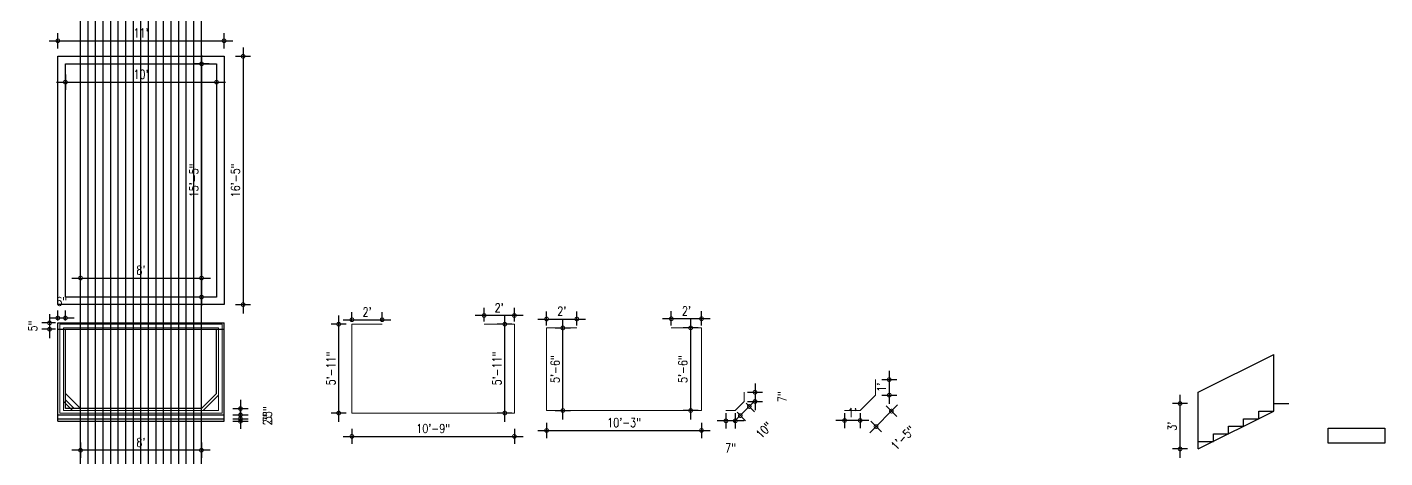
# Model space of a CAD drawing. Header units: inches. Extents: x -5000150 to -4989519, y -3262115 to -3259800.
# Drawn here: x -4994870 to -4993792, y -3261909 to -3261567 of the extents above; entities that cross this region are included whole.
import ezdxf

# ---------------------------------------------------------------- set-up
doc = ezdxf.new("R2010")
doc.units = ezdxf.units.IN
doc.header["$LTSCALE"] = 2
doc.header["$MEASUREMENT"] = 0
doc.header["$PDMODE"] = 34
doc.layers.get('0').update_dxf_attribs({"linetype": 'CONTINUOUS'})
doc.layers.get('DEFPOINTS').update_dxf_attribs({"color": 141, "linetype": 'CONTINUOUS'})
doc.layers.add('window', color=4, linetype='CONTINUOUS', lineweight=13)
doc.styles.add('ROMANS', font='Romans.shx', dxfattribs={"width": 0.8})
doc.dimstyles.new('8 SCALE', dxfattribs={"dimscale": 0, "dimtxt": 7, "dimasz": 6, "dimexe": 6, "dimexo": 2, "dimgap": 2, "dimtad": 1, "dimdec": 0, "dimzin": 0, "dimdsep": 46, "dimlunit": 4, "dimtxsty": 'ROMANS', "dimblk": 'DOTSMALL', "dimcen": 0, "dimdle": 7, "dimclrd": 8, "dimclre": 8, "dimclrt": 3, "dimadec": 0, "dimazin": 0, "dimtfac": 1, "dimtdec": 0, "dimtofl": 0, "dimtmove": 2, "dimatfit": 3, "dimfxl": 6, "dimfxlon": 1, "dimtolj": 1, "dimtzin": 0, "dimarcsym": 0})

# ---------------------------------------------------------------- blocks, each defined once
blk = doc.blocks.new('_DOTSMALL')
at = {"color": 0, "linetype": 'ByBlock', "const_width": 0.5}
blk.add_lwpolyline([(-0.0625, 0, 1), (0.0625, 0, 1)], format="xyb", close=True, dxfattribs=at)
blk = doc.blocks.new('*D459')
at = {"color": 8, "lineweight": -2, "ltscale": 0.5, "transparency": 16777216}
for p, q in [((-4994704.6, -3261590.4), (-4994692.6, -3261590.4)), ((-4994698.6, -3261583.4), (-4994698.6, -3261794.4)), ((-4994704.6, -3261787.4), (-4994692.6, -3261787.4))]:
    blk.add_line(p, q, dxfattribs=at)
at = {"layer": 'DEFPOINTS', "color": 0, "ltscale": 0.5, "transparency": 16777216}
for p in [(-4994713.7, -3261590.4), (-4994713.7, -3261787.4), (-4994698.6, -3261787.4)]:
    blk.add_point(p, dxfattribs=at)
at = {"color": 8, "lineweight": -2, "ltscale": 0.5, "transparency": 16777216, "xscale": 6, "yscale": 6, "zscale": 6}
for p, rotation in [((-4994698.6, -3261590.4), 90), ((-4994698.6, -3261787.4), 270)]:
    blk.add_blockref('_DOTSMALL', p, dxfattribs=dict(at, rotation=rotation))
at = {"color": 3, "ltscale": 0.5, "transparency": 16777216, "insert": (-4994704.7, -3261688.9), "char_height": 7, "attachment_point": 5, "rotation": 90, "style": 'ROMANS'}
blk.add_mtext('\\A1;16\'-5"', dxfattribs=at)
blk = doc.blocks.new('*D460')
at = {"color": 8, "lineweight": -2, "ltscale": 0.5, "transparency": 16777216}
for p, q in [((-4994731.6, -3261589.4), (-4994731.6, -3261788.4)), ((-4994725.6, -3261596.4), (-4994737.6, -3261596.4)), ((-4994725.6, -3261781.4), (-4994737.6, -3261781.4))]:
    blk.add_line(p, q, dxfattribs=at)
at = {"layer": 'DEFPOINTS', "color": 0, "ltscale": 0.5, "transparency": 16777216}
for p in [(-4994719.7, -3261596.4), (-4994731.6, -3261781.4), (-4994719.7, -3261781.4)]:
    blk.add_point(p, dxfattribs=at)
at = {"color": 8, "lineweight": -2, "ltscale": 0.5, "transparency": 16777216, "xscale": 6, "yscale": 6, "zscale": 6}
for p, rotation in [((-4994731.6, -3261596.4), 90), ((-4994731.6, -3261781.4), 270)]:
    blk.add_blockref('_DOTSMALL', p, dxfattribs=dict(at, rotation=rotation))
at = {"color": 3, "ltscale": 0.5, "transparency": 16777216, "insert": (-4994737.7, -3261688.9), "char_height": 7, "attachment_point": 5, "rotation": 90, "style": 'ROMANS'}
blk.add_mtext('\\A1;15\'-5"', dxfattribs=at)
blk = doc.blocks.new('*D461')
at = {"color": 8, "lineweight": -2, "ltscale": 0.5, "transparency": 16777216}
for p, q in [((-4994846.7, -3261610.9), (-4994712.7, -3261610.9)), ((-4994839.7, -3261604.9), (-4994839.7, -3261616.9)), ((-4994719.7, -3261604.9), (-4994719.7, -3261616.9))]:
    blk.add_line(p, q, dxfattribs=at)
at = {"layer": 'DEFPOINTS', "color": 0, "ltscale": 0.5, "transparency": 16777216}
for p in [(-4994839.7, -3261596.4), (-4994719.7, -3261596.4), (-4994719.7, -3261610.9)]:
    blk.add_point(p, dxfattribs=at)
at = {"color": 8, "lineweight": -2, "ltscale": 0.5, "transparency": 16777216, "xscale": 6, "yscale": 6, "zscale": 6, "rotation": 180}
blk.add_blockref('_DOTSMALL', (-4994839.7, -3261610.9), dxfattribs=at)
at = {"color": 8, "lineweight": -2, "ltscale": 0.5, "transparency": 16777216, "xscale": 6, "yscale": 6, "zscale": 6}
blk.add_blockref('_DOTSMALL', (-4994719.7, -3261610.9), dxfattribs=at)
at = {"color": 3, "ltscale": 0.5, "transparency": 16777216, "insert": (-4994779.7, -3261604.7), "char_height": 7, "attachment_point": 5, "style": 'ROMANS'}
blk.add_mtext("\\A1;10'", dxfattribs=at)
blk = doc.blocks.new('*D462')
at = {"color": 8, "lineweight": -2, "ltscale": 0.5, "transparency": 16777216}
for p, q in [((-4994852.7, -3261578.1), (-4994706.7, -3261578.1)), ((-4994845.7, -3261584.1), (-4994845.7, -3261572.1)), ((-4994713.7, -3261584.1), (-4994713.7, -3261572.1))]:
    blk.add_line(p, q, dxfattribs=at)
at = {"layer": 'DEFPOINTS', "color": 0, "ltscale": 0.5, "transparency": 16777216}
for p in [(-4994713.7, -3261578.1), (-4994845.7, -3261590.4), (-4994713.7, -3261590.4)]:
    blk.add_point(p, dxfattribs=at)
at = {"color": 8, "lineweight": -2, "ltscale": 0.5, "transparency": 16777216, "xscale": 6, "yscale": 6, "zscale": 6, "rotation": 180}
blk.add_blockref('_DOTSMALL', (-4994845.7, -3261578.1), dxfattribs=at)
at = {"color": 8, "lineweight": -2, "ltscale": 0.5, "transparency": 16777216, "xscale": 6, "yscale": 6, "zscale": 6}
blk.add_blockref('_DOTSMALL', (-4994713.7, -3261578.1), dxfattribs=at)
at = {"color": 3, "ltscale": 0.5, "transparency": 16777216, "insert": (-4994779.7, -3261571.9), "char_height": 7, "attachment_point": 5, "style": 'ROMANS'}
blk.add_mtext("\\A1;11'", dxfattribs=at)
blk = doc.blocks.new('*D463')
at = {"color": 8, "lineweight": -2, "ltscale": 0.5, "transparency": 16777216}
for p, q in [((-4994706.7, -3261869.9), (-4994694.7, -3261869.9)), ((-4994700.7, -3261862.9), (-4994700.7, -3261881.9)), ((-4994706.7, -3261874.9), (-4994694.7, -3261874.9))]:
    blk.add_line(p, q, dxfattribs=at)
at = {"layer": 'DEFPOINTS', "color": 0, "ltscale": 0.5, "transparency": 16777216}
for p in [(-4994719.7, -3261869.9), (-4994719.7, -3261874.9), (-4994700.7, -3261874.9)]:
    blk.add_point(p, dxfattribs=at)
at = {"color": 8, "lineweight": -2, "ltscale": 0.5, "transparency": 16777216, "xscale": 6, "yscale": 6, "zscale": 6}
for p, rotation in [((-4994700.7, -3261869.9), 90), ((-4994700.7, -3261874.9), 270)]:
    blk.add_blockref('_DOTSMALL', p, dxfattribs=dict(at, rotation=rotation))
at = {"color": 3, "ltscale": 0.5, "transparency": 16777216, "insert": (-4994679.2, -3261872.4), "char_height": 7, "attachment_point": 5, "rotation": 90, "style": 'ROMANS'}
blk.add_mtext('\\A1;5"', dxfattribs=at)
blk = doc.blocks.new('*D464')
at = {"color": 8, "lineweight": -2, "ltscale": 0.5, "transparency": 16777216}
for p, q in [((-4994700.7, -3261874.9), (-4994700.7, -3261868.9)), ((-4994706.7, -3261874.9), (-4994694.7, -3261874.9)), ((-4994706.7, -3261877.9), (-4994694.7, -3261877.9)), ((-4994700.7, -3261877.9), (-4994700.7, -3261883.9))]:
    blk.add_line(p, q, dxfattribs=at)
at = {"layer": 'DEFPOINTS', "color": 0, "ltscale": 0.5, "transparency": 16777216}
for p in [(-4994719.7, -3261874.9), (-4994713.7, -3261877.9), (-4994700.7, -3261877.9)]:
    blk.add_point(p, dxfattribs=at)
at = {"color": 8, "lineweight": -2, "ltscale": 0.5, "transparency": 16777216, "xscale": 6, "yscale": 6, "zscale": 6}
for p, rotation in [((-4994700.7, -3261874.9), 270), ((-4994700.7, -3261877.9), 90)]:
    blk.add_blockref('_DOTSMALL', p, dxfattribs=dict(at, rotation=rotation))
at = {"color": 3, "ltscale": 0.5, "transparency": 16777216, "insert": (-4994679.2, -3261876.4), "char_height": 7, "attachment_point": 5, "rotation": 90, "style": 'ROMANS'}
blk.add_mtext('\\A1;3"', dxfattribs=at)
blk = doc.blocks.new('*D465')
at = {"color": 8, "lineweight": -2, "ltscale": 0.5, "transparency": 16777216}
for p, q in [((-4994700.7, -3261877.9), (-4994700.7, -3261871.9)), ((-4994706.7, -3261877.9), (-4994694.7, -3261877.9)), ((-4994706.7, -3261879.9), (-4994694.7, -3261879.9)), ((-4994700.7, -3261879.9), (-4994700.7, -3261885.9))]:
    blk.add_line(p, q, dxfattribs=at)
at = {"layer": 'DEFPOINTS', "color": 0, "ltscale": 0.5, "transparency": 16777216}
for p in [(-4994713.7, -3261877.9), (-4994713.7, -3261879.9), (-4994700.7, -3261879.9)]:
    blk.add_point(p, dxfattribs=at)
at = {"color": 8, "lineweight": -2, "ltscale": 0.5, "transparency": 16777216, "xscale": 6, "yscale": 6, "zscale": 6}
for p, rotation in [((-4994700.7, -3261877.9), 270), ((-4994700.7, -3261879.9), 90)]:
    blk.add_blockref('_DOTSMALL', p, dxfattribs=dict(at, rotation=rotation))
at = {"color": 3, "ltscale": 0.5, "transparency": 16777216, "insert": (-4994679.2, -3261878.9), "char_height": 7, "attachment_point": 5, "rotation": 90, "style": 'ROMANS'}
blk.add_mtext('\\A1;2"', dxfattribs=at)
blk = doc.blocks.new('*D466')
at = {"color": 8, "lineweight": -2, "ltscale": 0.5, "transparency": 16777216}
for p, q in [((-4994852.3, -3261794.9), (-4994852.3, -3261813.9)), ((-4994847.7, -3261801.9), (-4994858.3, -3261801.9)), ((-4994847.7, -3261806.9), (-4994858.3, -3261806.9))]:
    blk.add_line(p, q, dxfattribs=at)
at = {"layer": 'DEFPOINTS', "color": 0, "ltscale": 0.5, "transparency": 16777216}
for p in [(-4994852.3, -3261806.9), (-4994845.7, -3261801.9), (-4994845.7, -3261806.9)]:
    blk.add_point(p, dxfattribs=at)
at = {"color": 8, "lineweight": -2, "ltscale": 0.5, "transparency": 16777216, "xscale": 6, "yscale": 6, "zscale": 6}
for p, rotation in [((-4994852.3, -3261801.9), 90), ((-4994852.3, -3261806.9), 270)]:
    blk.add_blockref('_DOTSMALL', p, dxfattribs=dict(at, rotation=rotation))
at = {"color": 3, "ltscale": 0.5, "transparency": 16777216, "insert": (-4994865.5, -3261804.4), "char_height": 7, "attachment_point": 5, "rotation": 90, "style": 'ROMANS'}
blk.add_mtext('\\A1;5"', dxfattribs=at)
blk = doc.blocks.new('*D467')
at = {"color": 8, "lineweight": -2, "ltscale": 0.5, "transparency": 16777216}
for p, q in [((-4994845.7, -3261799.9), (-4994845.7, -3261792)), ((-4994839.7, -3261799.9), (-4994839.7, -3261792)), ((-4994852.7, -3261798), (-4994832.7, -3261798))]:
    blk.add_line(p, q, dxfattribs=at)
at = {"layer": 'DEFPOINTS', "color": 0, "ltscale": 0.5, "transparency": 16777216}
for p in [(-4994845.7, -3261801.9), (-4994839.7, -3261798), (-4994839.7, -3261801.9)]:
    blk.add_point(p, dxfattribs=at)
at = {"color": 8, "lineweight": -2, "ltscale": 0.5, "transparency": 16777216, "xscale": 6, "yscale": 6, "zscale": 6, "rotation": 180}
blk.add_blockref('_DOTSMALL', (-4994845.7, -3261798), dxfattribs=at)
at = {"color": 8, "lineweight": -2, "ltscale": 0.5, "transparency": 16777216, "xscale": 6, "yscale": 6, "zscale": 6}
blk.add_blockref('_DOTSMALL', (-4994839.7, -3261798), dxfattribs=at)
at = {"color": 3, "ltscale": 0.5, "transparency": 16777216, "insert": (-4994842.7, -3261784.9), "char_height": 7, "attachment_point": 5, "style": 'ROMANS'}
blk.add_mtext('\\A1;6"', dxfattribs=at)
blk = doc.blocks.new('*D468')
at = {"color": 8, "lineweight": -2, "ltscale": 0.5, "transparency": 16777216}
for p, q in [((-4994612.2, -3261800.9), (-4994612.2, -3261793.4)), ((-4994588.2, -3261800.9), (-4994588.2, -3261793.4)), ((-4994619.2, -3261799.4), (-4994581.2, -3261799.4))]:
    blk.add_line(p, q, dxfattribs=at)
at = {"layer": 'DEFPOINTS', "color": 0, "ltscale": 0.5, "transparency": 16777216}
for p in [(-4994612.2, -3261802.9), (-4994588.2, -3261799.4), (-4994588.2, -3261802.9)]:
    blk.add_point(p, dxfattribs=at)
at = {"color": 8, "lineweight": -2, "ltscale": 0.5, "transparency": 16777216, "xscale": 6, "yscale": 6, "zscale": 6, "rotation": 180}
blk.add_blockref('_DOTSMALL', (-4994612.2, -3261799.4), dxfattribs=at)
at = {"color": 8, "lineweight": -2, "ltscale": 0.5, "transparency": 16777216, "xscale": 6, "yscale": 6, "zscale": 6}
blk.add_blockref('_DOTSMALL', (-4994588.2, -3261799.4), dxfattribs=at)
at = {"color": 3, "ltscale": 0.5, "transparency": 16777216, "insert": (-4994600.2, -3261793.2), "char_height": 7, "attachment_point": 5, "style": 'ROMANS'}
blk.add_mtext("\\A1;2'", dxfattribs=at)
blk = doc.blocks.new('*D469')
at = {"color": 8, "lineweight": -2, "ltscale": 0.5, "transparency": 16777216}
for p, q in [((-4994622.7, -3261880.4), (-4994622.7, -3261795.9)), ((-4994616.7, -3261802.9), (-4994628.7, -3261802.9)), ((-4994616.7, -3261873.4), (-4994628.7, -3261873.4))]:
    blk.add_line(p, q, dxfattribs=at)
at = {"layer": 'DEFPOINTS', "color": 0, "ltscale": 0.5, "transparency": 16777216}
for p in [(-4994622.7, -3261802.9), (-4994612.2, -3261802.9), (-4994612.2, -3261873.4)]:
    blk.add_point(p, dxfattribs=at)
at = {"color": 8, "lineweight": -2, "ltscale": 0.5, "transparency": 16777216, "xscale": 6, "yscale": 6, "zscale": 6}
for p, rotation in [((-4994622.7, -3261802.9), 90), ((-4994622.7, -3261873.4), 270)]:
    blk.add_blockref('_DOTSMALL', p, dxfattribs=dict(at, rotation=rotation))
at = {"color": 3, "ltscale": 0.5, "transparency": 16777216, "insert": (-4994628.8, -3261838.1), "char_height": 7, "attachment_point": 5, "rotation": 90, "style": 'ROMANS'}
blk.add_mtext('\\A1;5\'-11"', dxfattribs=at)
blk = doc.blocks.new('*D470')
at = {"color": 8, "lineweight": -2, "ltscale": 0.5, "transparency": 16777216}
for p, q in [((-4994619.2, -3261891.9), (-4994476.2, -3261891.9)), ((-4994612.2, -3261885.9), (-4994612.2, -3261897.9)), ((-4994483.2, -3261885.9), (-4994483.2, -3261897.9))]:
    blk.add_line(p, q, dxfattribs=at)
at = {"layer": 'DEFPOINTS', "color": 0, "ltscale": 0.5, "transparency": 16777216}
for p in [(-4994612.2, -3261873.4), (-4994483.2, -3261873.4), (-4994483.2, -3261891.9)]:
    blk.add_point(p, dxfattribs=at)
at = {"color": 8, "lineweight": -2, "ltscale": 0.5, "transparency": 16777216, "xscale": 6, "yscale": 6, "zscale": 6, "rotation": 180}
blk.add_blockref('_DOTSMALL', (-4994612.2, -3261891.9), dxfattribs=at)
at = {"color": 8, "lineweight": -2, "ltscale": 0.5, "transparency": 16777216, "xscale": 6, "yscale": 6, "zscale": 6}
blk.add_blockref('_DOTSMALL', (-4994483.2, -3261891.9), dxfattribs=at)
at = {"color": 3, "ltscale": 0.5, "transparency": 16777216, "insert": (-4994547.7, -3261885.7), "char_height": 7, "attachment_point": 5, "style": 'ROMANS'}
blk.add_mtext('\\A1;10\'-9"', dxfattribs=at)
blk = doc.blocks.new('*D471')
at = {"color": 8, "lineweight": -2, "ltscale": 0.5, "transparency": 16777216}
for p, q in [((-4994490.8, -3261880.4), (-4994490.8, -3261795.9)), ((-4994485.2, -3261802.9), (-4994496.8, -3261802.9)), ((-4994485.2, -3261873.4), (-4994496.8, -3261873.4))]:
    blk.add_line(p, q, dxfattribs=at)
at = {"layer": 'DEFPOINTS', "color": 0, "ltscale": 0.5, "transparency": 16777216}
for p in [(-4994490.8, -3261802.9), (-4994483.2, -3261802.9), (-4994483.2, -3261873.4)]:
    blk.add_point(p, dxfattribs=at)
at = {"color": 8, "lineweight": -2, "ltscale": 0.5, "transparency": 16777216, "xscale": 6, "yscale": 6, "zscale": 6}
for p, rotation in [((-4994490.8, -3261802.9), 90), ((-4994490.8, -3261873.4), 270)]:
    blk.add_blockref('_DOTSMALL', p, dxfattribs=dict(at, rotation=rotation))
at = {"color": 3, "ltscale": 0.5, "transparency": 16777216, "insert": (-4994497, -3261838.1), "char_height": 7, "attachment_point": 5, "rotation": 90, "style": 'ROMANS'}
blk.add_mtext('\\A1;5\'-11"', dxfattribs=at)
blk = doc.blocks.new('*D472')
at = {"color": 8, "lineweight": -2, "ltscale": 0.5, "transparency": 16777216}
for p, q in [((-4994476.2, -3261796), (-4994514.2, -3261796)), ((-4994507.2, -3261800.9), (-4994507.2, -3261790)), ((-4994483.2, -3261800.9), (-4994483.2, -3261790))]:
    blk.add_line(p, q, dxfattribs=at)
at = {"layer": 'DEFPOINTS', "color": 0, "ltscale": 0.5, "transparency": 16777216}
for p in [(-4994507.2, -3261796), (-4994507.2, -3261802.9), (-4994483.2, -3261802.9)]:
    blk.add_point(p, dxfattribs=at)
at = {"color": 8, "lineweight": -2, "ltscale": 0.5, "transparency": 16777216, "xscale": 6, "yscale": 6, "zscale": 6, "rotation": 180}
blk.add_blockref('_DOTSMALL', (-4994507.2, -3261796), dxfattribs=at)
at = {"color": 8, "lineweight": -2, "ltscale": 0.5, "transparency": 16777216, "xscale": 6, "yscale": 6, "zscale": 6}
blk.add_blockref('_DOTSMALL', (-4994483.2, -3261796), dxfattribs=at)
at = {"color": 3, "ltscale": 0.5, "transparency": 16777216, "insert": (-4994495.2, -3261789.9), "char_height": 7, "attachment_point": 5, "style": 'ROMANS'}
blk.add_mtext("\\A1;2'", dxfattribs=at)
blk = doc.blocks.new('*D473')
at = {"color": 8, "lineweight": -2, "ltscale": 0.5, "transparency": 16777216}
for p, q in [((-4994457.6, -3261803.9), (-4994457.6, -3261792.8)), ((-4994433.6, -3261803.9), (-4994433.6, -3261792.8)), ((-4994464.6, -3261798.8), (-4994426.6, -3261798.8))]:
    blk.add_line(p, q, dxfattribs=at)
at = {"layer": 'DEFPOINTS', "color": 0, "ltscale": 0.5, "transparency": 16777216}
for p in [(-4994457.6, -3261805.9), (-4994433.6, -3261798.8), (-4994433.6, -3261805.9)]:
    blk.add_point(p, dxfattribs=at)
at = {"color": 8, "lineweight": -2, "ltscale": 0.5, "transparency": 16777216, "xscale": 6, "yscale": 6, "zscale": 6, "rotation": 180}
blk.add_blockref('_DOTSMALL', (-4994457.6, -3261798.8), dxfattribs=at)
at = {"color": 8, "lineweight": -2, "ltscale": 0.5, "transparency": 16777216, "xscale": 6, "yscale": 6, "zscale": 6}
blk.add_blockref('_DOTSMALL', (-4994433.6, -3261798.8), dxfattribs=at)
at = {"color": 3, "ltscale": 0.5, "transparency": 16777216, "insert": (-4994445.6, -3261792.6), "char_height": 7, "attachment_point": 5, "style": 'ROMANS'}
blk.add_mtext("\\A1;2'", dxfattribs=at)
blk = doc.blocks.new('*D474')
at = {"color": 8, "lineweight": -2, "ltscale": 0.5, "transparency": 16777216}
for p, q in [((-4994450.7, -3261805.9), (-4994438.7, -3261805.9)), ((-4994444.7, -3261878.4), (-4994444.7, -3261798.9)), ((-4994450.7, -3261871.4), (-4994438.7, -3261871.4))]:
    blk.add_line(p, q, dxfattribs=at)
at = {"layer": 'DEFPOINTS', "color": 0, "ltscale": 0.5, "transparency": 16777216}
for p in [(-4994457.6, -3261805.9), (-4994444.7, -3261805.9), (-4994457.6, -3261871.4)]:
    blk.add_point(p, dxfattribs=at)
at = {"color": 8, "lineweight": -2, "ltscale": 0.5, "transparency": 16777216, "xscale": 6, "yscale": 6, "zscale": 6}
for p, rotation in [((-4994444.7, -3261805.9), 90), ((-4994444.7, -3261871.4), 270)]:
    blk.add_blockref('_DOTSMALL', p, dxfattribs=dict(at, rotation=rotation))
at = {"color": 3, "ltscale": 0.5, "transparency": 16777216, "insert": (-4994450.8, -3261838.6), "char_height": 7, "attachment_point": 5, "rotation": 90, "style": 'ROMANS'}
blk.add_mtext('\\A1;5\'-6"', dxfattribs=at)
blk = doc.blocks.new('*D475')
at = {"color": 8, "lineweight": -2, "ltscale": 0.5, "transparency": 16777216}
for p, q in [((-4994457.6, -3261881.2), (-4994457.6, -3261893.2)), ((-4994334.6, -3261881.2), (-4994334.6, -3261893.2)), ((-4994464.6, -3261887.2), (-4994327.6, -3261887.2))]:
    blk.add_line(p, q, dxfattribs=at)
at = {"layer": 'DEFPOINTS', "color": 0, "ltscale": 0.5, "transparency": 16777216}
for p in [(-4994457.6, -3261871.4), (-4994334.6, -3261871.4), (-4994334.6, -3261887.2)]:
    blk.add_point(p, dxfattribs=at)
at = {"color": 8, "lineweight": -2, "ltscale": 0.5, "transparency": 16777216, "xscale": 6, "yscale": 6, "zscale": 6, "rotation": 180}
blk.add_blockref('_DOTSMALL', (-4994457.6, -3261887.2), dxfattribs=at)
at = {"color": 8, "lineweight": -2, "ltscale": 0.5, "transparency": 16777216, "xscale": 6, "yscale": 6, "zscale": 6}
blk.add_blockref('_DOTSMALL', (-4994334.6, -3261887.2), dxfattribs=at)
at = {"color": 3, "ltscale": 0.5, "transparency": 16777216, "insert": (-4994396.1, -3261881), "char_height": 7, "attachment_point": 5, "style": 'ROMANS'}
blk.add_mtext('\\A1;10\'-3"', dxfattribs=at)
blk = doc.blocks.new('*D476')
at = {"color": 8, "lineweight": -2, "ltscale": 0.5, "transparency": 16777216}
for p, q in [((-4994337.2, -3261805.9), (-4994349.2, -3261805.9)), ((-4994343.2, -3261878.4), (-4994343.2, -3261798.9)), ((-4994337.2, -3261871.4), (-4994349.2, -3261871.4))]:
    blk.add_line(p, q, dxfattribs=at)
at = {"layer": 'DEFPOINTS', "color": 0, "ltscale": 0.5, "transparency": 16777216}
for p in [(-4994343.2, -3261805.9), (-4994334.6, -3261805.9), (-4994334.6, -3261871.4)]:
    blk.add_point(p, dxfattribs=at)
at = {"color": 8, "lineweight": -2, "ltscale": 0.5, "transparency": 16777216, "xscale": 6, "yscale": 6, "zscale": 6}
for p, rotation in [((-4994343.2, -3261805.9), 90), ((-4994343.2, -3261871.4), 270)]:
    blk.add_blockref('_DOTSMALL', p, dxfattribs=dict(at, rotation=rotation))
at = {"color": 3, "ltscale": 0.5, "transparency": 16777216, "insert": (-4994349.4, -3261838.6), "char_height": 7, "attachment_point": 5, "rotation": 90, "style": 'ROMANS'}
blk.add_mtext('\\A1;5\'-6"', dxfattribs=at)
blk = doc.blocks.new('*D477')
at = {"color": 8, "lineweight": -2, "ltscale": 0.5, "transparency": 16777216}
for p, q in [((-4994358.6, -3261803.9), (-4994358.6, -3261792.6)), ((-4994334.6, -3261803.9), (-4994334.6, -3261792.6)), ((-4994327.6, -3261798.6), (-4994365.6, -3261798.6))]:
    blk.add_line(p, q, dxfattribs=at)
at = {"layer": 'DEFPOINTS', "color": 0, "ltscale": 0.5, "transparency": 16777216}
for p in [(-4994358.6, -3261798.6), (-4994358.6, -3261805.9), (-4994334.6, -3261805.9)]:
    blk.add_point(p, dxfattribs=at)
at = {"color": 8, "lineweight": -2, "ltscale": 0.5, "transparency": 16777216, "xscale": 6, "yscale": 6, "zscale": 6, "rotation": 180}
blk.add_blockref('_DOTSMALL', (-4994358.6, -3261798.6), dxfattribs=at)
at = {"color": 8, "lineweight": -2, "ltscale": 0.5, "transparency": 16777216, "xscale": 6, "yscale": 6, "zscale": 6}
blk.add_blockref('_DOTSMALL', (-4994334.6, -3261798.6), dxfattribs=at)
at = {"color": 3, "ltscale": 0.5, "transparency": 16777216, "insert": (-4994346.6, -3261792.4), "char_height": 7, "attachment_point": 5, "style": 'ROMANS'}
blk.add_mtext("\\A1;2'", dxfattribs=at)
blk = doc.blocks.new('*D478')
at = {"color": 8, "lineweight": -2, "ltscale": 0.5, "transparency": 16777216}
for p, q in [((-4994291.7, -3261863.3), (-4994308.8, -3261880.3)), ((-4994299.2, -3261865.6), (-4994292.4, -3261872.5)), ((-4994306.4, -3261872.8), (-4994299.6, -3261879.6))]:
    blk.add_line(p, q, dxfattribs=at)
at = {"layer": 'DEFPOINTS', "color": 0, "ltscale": 0.5, "transparency": 16777216}
for p in [(-4994307.8, -3261871.4), (-4994300.7, -3261864.2), (-4994303.8, -3261875.4)]:
    blk.add_point(p, dxfattribs=at)
at = {"color": 8, "lineweight": -2, "ltscale": 0.5, "transparency": 16777216, "xscale": 6, "yscale": 6, "zscale": 6}
for p, rotation in [((-4994303.8, -3261875.4), 224.9999999962797), ((-4994296.7, -3261868.2), 44.9999999962797)]:
    blk.add_blockref('_DOTSMALL', p, dxfattribs=dict(at, rotation=rotation))
at = {"color": 3, "ltscale": 0.5, "transparency": 16777216, "insert": (-4994285, -3261887), "char_height": 7, "attachment_point": 5, "rotation": 45, "style": 'ROMANS'}
blk.add_mtext('\\A1;10"', dxfattribs=at)
blk = doc.blocks.new('*D479')
at = {"color": 8, "lineweight": -2, "ltscale": 0.5, "transparency": 16777216}
for p, q in [((-4994300.8, -3261879.6), (-4994322.2, -3261879.6)), ((-4994315.2, -3261873.6), (-4994315.2, -3261885.6)), ((-4994307.8, -3261873.6), (-4994307.8, -3261885.6))]:
    blk.add_line(p, q, dxfattribs=at)
at = {"layer": 'DEFPOINTS', "color": 0, "ltscale": 0.5, "transparency": 16777216}
for p in [(-4994315.2, -3261871.4), (-4994307.8, -3261871.4), (-4994315.2, -3261879.6)]:
    blk.add_point(p, dxfattribs=at)
at = {"color": 8, "lineweight": -2, "ltscale": 0.5, "transparency": 16777216, "xscale": 6, "yscale": 6, "zscale": 6, "rotation": 180}
blk.add_blockref('_DOTSMALL', (-4994315.2, -3261879.6), dxfattribs=at)
at = {"color": 8, "lineweight": -2, "ltscale": 0.5, "transparency": 16777216, "xscale": 6, "yscale": 6, "zscale": 6}
blk.add_blockref('_DOTSMALL', (-4994307.8, -3261879.6), dxfattribs=at)
at = {"color": 3, "ltscale": 0.5, "transparency": 16777216, "insert": (-4994311.5, -3261901.1), "char_height": 7, "attachment_point": 5, "style": 'ROMANS'}
blk.add_mtext('\\A1;7"', dxfattribs=at)
blk = doc.blocks.new('*D480')
at = {"color": 8, "lineweight": -2, "ltscale": 0.5, "transparency": 16777216}
for p, q in [((-4994292.1, -3261849.9), (-4994292.1, -3261871.2)), ((-4994298.1, -3261856.9), (-4994286.1, -3261856.9)), ((-4994298.1, -3261864.2), (-4994286.1, -3261864.2))]:
    blk.add_line(p, q, dxfattribs=at)
at = {"layer": 'DEFPOINTS', "color": 0, "ltscale": 0.5, "transparency": 16777216}
for p in [(-4994300.7, -3261856.9), (-4994300.7, -3261864.2), (-4994292.1, -3261864.2)]:
    blk.add_point(p, dxfattribs=at)
at = {"color": 8, "lineweight": -2, "ltscale": 0.5, "transparency": 16777216, "xscale": 6, "yscale": 6, "zscale": 6}
for p, rotation in [((-4994292.1, -3261856.9), 90), ((-4994292.1, -3261864.2), 270)]:
    blk.add_blockref('_DOTSMALL', p, dxfattribs=dict(at, rotation=rotation))
at = {"color": 3, "ltscale": 0.5, "transparency": 16777216, "insert": (-4994270.6, -3261860.5), "char_height": 7, "attachment_point": 5, "rotation": 90, "style": 'ROMANS'}
blk.add_mtext('\\A1;7"', dxfattribs=at)
blk = doc.blocks.new('*D486')
at = {"color": 8, "lineweight": -2, "ltscale": 0.5, "transparency": 16777216}
for p, q in [((-4994827.7, -3261772.3), (-4994827.7, -3261760.3)), ((-4994731.6, -3261766.3), (-4994731.6, -3261760.3)), ((-4994834.7, -3261766.3), (-4994724.6, -3261766.3))]:
    blk.add_line(p, q, dxfattribs=at)
at = {"layer": 'DEFPOINTS', "color": 0, "ltscale": 0.5, "transparency": 16777216}
for p in [(-4994731.6, -3261766.3), (-4994731.6, -3261766.3), (-4994827.7, -3261781.4)]:
    blk.add_point(p, dxfattribs=at)
at = {"color": 8, "lineweight": -2, "ltscale": 0.5, "transparency": 16777216, "xscale": 6, "yscale": 6, "zscale": 6, "rotation": 180}
blk.add_blockref('_DOTSMALL', (-4994827.7, -3261766.3), dxfattribs=at)
at = {"color": 8, "lineweight": -2, "ltscale": 0.5, "transparency": 16777216, "xscale": 6, "yscale": 6, "zscale": 6}
blk.add_blockref('_DOTSMALL', (-4994731.6, -3261766.3), dxfattribs=at)
at = {"color": 3, "ltscale": 0.5, "transparency": 16777216, "insert": (-4994779.7, -3261760.1), "char_height": 7, "attachment_point": 5, "style": 'ROMANS'}
blk.add_mtext("\\A1;8'", dxfattribs=at)
blk = doc.blocks.new('*D489')
at = {"color": 8, "lineweight": -2, "ltscale": 0.5, "transparency": 16777216}
for p, q in [((-4994201.6, -3261879.3), (-4994228, -3261879.3)), ((-4994221, -3261873.4), (-4994221, -3261885.3)), ((-4994208.6, -3261873.4), (-4994208.6, -3261885.3))]:
    blk.add_line(p, q, dxfattribs=at)
at = {"layer": 'DEFPOINTS', "color": 0, "ltscale": 0.5, "transparency": 16777216}
for p in [(-4994221, -3261871.4), (-4994208.6, -3261871.4), (-4994221, -3261879.3)]:
    blk.add_point(p, dxfattribs=at)
at = {"color": 8, "lineweight": -2, "ltscale": 0.5, "transparency": 16777216, "xscale": 6, "yscale": 6, "zscale": 6, "rotation": 180}
blk.add_blockref('_DOTSMALL', (-4994221, -3261879.3), dxfattribs=at)
at = {"color": 8, "lineweight": -2, "ltscale": 0.5, "transparency": 16777216, "xscale": 6, "yscale": 6, "zscale": 6}
blk.add_blockref('_DOTSMALL', (-4994208.6, -3261879.3), dxfattribs=at)
at = {"color": 3, "ltscale": 0.5, "transparency": 16777216, "insert": (-4994214.8, -3261873.1), "char_height": 7, "attachment_point": 5, "style": 'ROMANS'}
blk.add_mtext("\\A1;1'", dxfattribs=at)
blk = doc.blocks.new('*D490')
at = {"color": 8, "lineweight": -2, "ltscale": 0.5, "transparency": 16777216}
for p, q in [((-4994185.5, -3261839.9), (-4994185.5, -3261866.2)), ((-4994191.5, -3261846.9), (-4994179.5, -3261846.9)), ((-4994191.5, -3261859.2), (-4994179.5, -3261859.2))]:
    blk.add_line(p, q, dxfattribs=at)
at = {"layer": 'DEFPOINTS', "color": 0, "ltscale": 0.5, "transparency": 16777216}
for p in [(-4994196.5, -3261846.9), (-4994196.5, -3261859.2), (-4994185.5, -3261859.2)]:
    blk.add_point(p, dxfattribs=at)
at = {"color": 8, "lineweight": -2, "ltscale": 0.5, "transparency": 16777216, "xscale": 6, "yscale": 6, "zscale": 6}
for p, rotation in [((-4994185.5, -3261846.9), 90), ((-4994185.5, -3261859.2), 270)]:
    blk.add_blockref('_DOTSMALL', p, dxfattribs=dict(at, rotation=rotation))
at = {"color": 3, "ltscale": 0.5, "transparency": 16777216, "insert": (-4994191.6, -3261853), "char_height": 7, "attachment_point": 5, "rotation": 90, "style": 'ROMANS'}
blk.add_mtext("\\A1;1'", dxfattribs=at)
blk = doc.blocks.new('*D491')
at = {"color": 8, "lineweight": -2, "ltscale": 0.5, "transparency": 16777216}
for p, q in [((-4994178.9, -3261866.9), (-4994200.9, -3261889)), ((-4994188, -3261867.6), (-4994179.6, -3261876.1)), ((-4994200.2, -3261879.8), (-4994191.7, -3261888.3))]:
    blk.add_line(p, q, dxfattribs=at)
at = {"layer": 'DEFPOINTS', "color": 0, "ltscale": 0.5, "transparency": 16777216}
for p in [(-4994196.5, -3261859.2), (-4994208.6, -3261871.4), (-4994196, -3261884.1)]:
    blk.add_point(p, dxfattribs=at)
at = {"color": 8, "lineweight": -2, "ltscale": 0.5, "transparency": 16777216, "xscale": 6, "yscale": 6, "zscale": 6}
for p, rotation in [((-4994183.8, -3261871.9), 45), ((-4994196, -3261884.1), 225)]:
    blk.add_blockref('_DOTSMALL', p, dxfattribs=dict(at, rotation=rotation))
at = {"color": 3, "ltscale": 0.5, "transparency": 16777216, "insert": (-4994174.7, -3261893.2), "char_height": 7, "attachment_point": 5, "rotation": 45, "style": 'ROMANS'}
blk.add_mtext('\\A1;1\'-5"', dxfattribs=at)
blk = doc.blocks.new('*D493')
at = {"color": 8, "lineweight": -2, "ltscale": 0.5, "transparency": 16777216}
for p, q in [((-4994724.7, -3261902.9), (-4994834.7, -3261902.9)), ((-4994827.7, -3261896.9), (-4994827.7, -3261908.9)), ((-4994731.7, -3261896.9), (-4994731.7, -3261908.9))]:
    blk.add_line(p, q, dxfattribs=at)
at = {"layer": 'DEFPOINTS', "color": 0, "ltscale": 0.5, "transparency": 16777216}
for p in [(-4994827.7, -3261869.9), (-4994731.7, -3261869.9), (-4994827.7, -3261902.9)]:
    blk.add_point(p, dxfattribs=at)
at = {"color": 8, "lineweight": -2, "ltscale": 0.5, "transparency": 16777216, "xscale": 6, "yscale": 6, "zscale": 6, "rotation": 180}
blk.add_blockref('_DOTSMALL', (-4994827.7, -3261902.9), dxfattribs=at)
at = {"color": 8, "lineweight": -2, "ltscale": 0.5, "transparency": 16777216, "xscale": 6, "yscale": 6, "zscale": 6}
blk.add_blockref('_DOTSMALL', (-4994731.7, -3261902.9), dxfattribs=at)
at = {"color": 3, "ltscale": 0.5, "transparency": 16777216, "insert": (-4994779.7, -3261896.7), "char_height": 7, "attachment_point": 5, "style": 'ROMANS'}
blk.add_mtext("\\A1;8'", dxfattribs=at)
blk = doc.blocks.new('*D494')
at = {"color": 8, "lineweight": -2, "ltscale": 0.5, "transparency": 16777216}
for p, q in [((-4993954.6, -3261908.9), (-4993954.6, -3261858.9)), ((-4993948.6, -3261865.9), (-4993960.6, -3261865.9)), ((-4993948.6, -3261901.9), (-4993960.6, -3261901.9))]:
    blk.add_line(p, q, dxfattribs=at)
at = {"layer": 'DEFPOINTS', "color": 0, "ltscale": 0.5, "transparency": 16777216}
for p in [(-4993954.6, -3261865.9), (-4993880.1, -3261865.9), (-4993940.1, -3261901.9)]:
    blk.add_point(p, dxfattribs=at)
at = {"color": 8, "lineweight": -2, "ltscale": 0.5, "transparency": 16777216, "xscale": 6, "yscale": 6, "zscale": 6}
for p, rotation in [((-4993954.6, -3261865.9), 90), ((-4993954.6, -3261901.9), 270)]:
    blk.add_blockref('_DOTSMALL', p, dxfattribs=dict(at, rotation=rotation))
at = {"color": 3, "ltscale": 0.5, "transparency": 16777216, "insert": (-4993960.8, -3261883.9), "char_height": 7, "attachment_point": 5, "rotation": 90, "style": 'ROMANS'}
blk.add_mtext("\\A1;3'", dxfattribs=at)

msp = doc.modelspace()

# ---------------------------------------------------------------- linework, layer by layer
at = {"ltscale": 0.5}
for p, q in [((-4994845.7, -3261879.9), (-4994845.7, -3261801.9)), ((-4994845.7, -3261801.9), (-4994713.7, -3261801.9)), ((-4994845.7, -3261806.9), (-4994713.7, -3261806.9)), ((-4994839.7, -3261869.9), (-4994839.7, -3261806.9)), ((-4994719.7, -3261857.9), (-4994719.7, -3261806.9)), ((-4994713.7, -3261879.9), (-4994713.7, -3261801.9)), ((-4993940.1, -3261856.9), (-4993880.1, -3261826.9)), ((-4993880.1, -3261865.9), (-4993880.1, -3261826.9)), ((-4994839.7, -3261857.9), (-4994827.7, -3261869.9)), ((-4994719.7, -3261857.9), (-4994731.7, -3261869.9)), ((-4993940.1, -3261895.9), (-4993940.1, -3261856.9)), ((-4994839.7, -3261862.9), (-4994832.7, -3261869.9)), ((-4994731.7, -3261869.9), (-4994839.7, -3261869.9)), ((-4993940.1, -3261901.9), (-4993880.1, -3261871.9)), ((-4993892.1, -3261877.9), (-4993892.1, -3261871.9)), ((-4993892.1, -3261871.9), (-4993880.1, -3261871.9)), ((-4993880.1, -3261871.9), (-4993880.1, -3261865.9)), ((-4993880.1, -3261865.9), (-4993868.1, -3261865.9)), ((-4994845.7, -3261874.9), (-4994713.7, -3261874.9)), ((-4994845.7, -3261877.9), (-4994713.7, -3261877.9)), ((-4994845.7, -3261879.9), (-4994713.7, -3261879.9)), ((-4993904.1, -3261883.9), (-4993904.1, -3261877.9)), ((-4993904.1, -3261877.9), (-4993892.1, -3261877.9)), ((-4993928.1, -3261895.9), (-4993928.1, -3261889.9)), ((-4993928.1, -3261889.9), (-4993916.1, -3261889.9)), ((-4993916.1, -3261889.9), (-4993916.1, -3261883.9)), ((-4993916.1, -3261883.9), (-4993904.1, -3261883.9)), ((-4993940.1, -3261901.9), (-4993940.1, -3261895.9)), ((-4993940.1, -3261895.9), (-4993928.1, -3261895.9))]:
    msp.add_line(p, q, dxfattribs=at)
for p in [(-4994827.7, -3261869.9), (-4994821.7, -3261869.9), (-4994815.7, -3261869.9), (-4994809.7, -3261869.9), (-4994803.7, -3261869.9), (-4994797.7, -3261869.9), (-4994791.7, -3261869.9), (-4994785.7, -3261869.9), (-4994779.7, -3261869.9), (-4994773.7, -3261869.9), (-4994767.7, -3261869.9), (-4994761.7, -3261869.9), (-4994755.7, -3261869.9), (-4994749.7, -3261869.9), (-4994743.7, -3261869.9), (-4994737.7, -3261869.9), (-4994731.7, -3261868.4)]:
    msp.add_xline(p, (0, 1), dxfattribs=at)
for points in [[(-4994713.7, -3261590.4), (-4994713.7, -3261787.4), (-4994845.7, -3261787.4), (-4994845.7, -3261590.4)], [(-4994719.7, -3261596.4), (-4994719.7, -3261781.4), (-4994839.7, -3261781.4), (-4994839.7, -3261596.4)], [(-4993837, -3261885.4), (-4993792, -3261885.4), (-4993792, -3261897.4), (-4993837, -3261897.4)]]:
    msp.add_lwpolyline(points, close=True, dxfattribs=at)
at = {"layer": 'window'}
for p, q in [((-4994844.2, -3261802.9), (-4994715.2, -3261802.9)), ((-4994844.2, -3261873.4), (-4994844.2, -3261802.9)), ((-4994844.2, -3261802.9), (-4994820.2, -3261802.9)), ((-4994841.2, -3261805.9), (-4994718.2, -3261805.9)), ((-4994841.2, -3261871.4), (-4994841.2, -3261805.9)), ((-4994841.2, -3261805.9), (-4994817.2, -3261805.9)), ((-4994718.2, -3261805.9), (-4994742.2, -3261805.9)), ((-4994715.2, -3261802.9), (-4994739.2, -3261802.9)), ((-4994718.2, -3261871.4), (-4994718.2, -3261805.9)), ((-4994715.2, -3261873.4), (-4994715.2, -3261802.9)), ((-4994612.2, -3261873.4), (-4994612.2, -3261802.9)), ((-4994612.2, -3261802.9), (-4994588.2, -3261802.9)), ((-4994483.2, -3261802.9), (-4994507.2, -3261802.9)), ((-4994483.2, -3261873.4), (-4994483.2, -3261802.9)), ((-4994457.6, -3261871.4), (-4994457.6, -3261805.9)), ((-4994457.6, -3261805.9), (-4994433.6, -3261805.9)), ((-4994334.6, -3261805.9), (-4994358.6, -3261805.9)), ((-4994334.6, -3261871.4), (-4994334.6, -3261805.9)), ((-4994841.2, -3261871.4), (-4994718.2, -3261871.4)), ((-4994457.6, -3261871.4), (-4994334.6, -3261871.4)), ((-4994844.2, -3261873.4), (-4994715.2, -3261873.4)), ((-4994612.2, -3261873.4), (-4994483.2, -3261873.4))]:
    msp.add_line(p, q, dxfattribs=at)
for points in [[(-4994718.2, -3261846.9), (-4994718.2, -3261859.2), (-4994730.4, -3261871.4), (-4994742.7, -3261871.4)], [(-4994196.5, -3261846.9), (-4994196.5, -3261859.2), (-4994208.6, -3261871.4), (-4994221, -3261871.4)], [(-4994841.2, -3261856.9), (-4994841.2, -3261864.2), (-4994834.1, -3261871.4), (-4994826.7, -3261871.4)], [(-4994300.7, -3261856.9), (-4994300.7, -3261864.2), (-4994307.8, -3261871.4), (-4994315.2, -3261871.4)]]:
    msp.add_lwpolyline(points, dxfattribs=at)

# ---------------------------------------------------------------- dimensions: what is measured, and where the dimension line sits
at = {"ltscale": 0.5}
for base, p1, p2, picture, middle in [((-4994713.7, -3261578.1), (-4994845.7, -3261590.4), (-4994713.7, -3261590.4), '*D462', (-4994779.7, -3261571.9)), ((-4994719.7, -3261610.9), (-4994839.7, -3261596.4), (-4994719.7, -3261596.4), '*D461', (-4994779.7, -3261604.7)), ((-4994731.6, -3261766.3), (-4994827.7, -3261781.4), (-4994731.6, -3261766.3), '*D486', (-4994779.7, -3261760.1)), ((-4994839.7, -3261798), (-4994845.7, -3261801.9), (-4994839.7, -3261801.9), '*D467', (-4994842.7, -3261784.9)), ((-4994507.2, -3261796), (-4994483.2, -3261802.9), (-4994507.2, -3261802.9), '*D472', (-4994495.2, -3261789.9)), ((-4994588.2, -3261799.4), (-4994612.2, -3261802.9), (-4994588.2, -3261802.9), '*D468', (-4994600.2, -3261793.2)), ((-4994433.6, -3261798.8), (-4994457.6, -3261805.9), (-4994433.6, -3261805.9), '*D473', (-4994445.6, -3261792.6)), ((-4994358.6, -3261798.6), (-4994334.6, -3261805.9), (-4994358.6, -3261805.9), '*D477', (-4994346.6, -3261792.4)), ((-4994827.7, -3261902.9), (-4994731.7, -3261869.9), (-4994827.7, -3261869.9), '*D493', (-4994779.7, -3261896.7)), ((-4994334.6, -3261887.2), (-4994457.6, -3261871.4), (-4994334.6, -3261871.4), '*D475', (-4994396.1, -3261881)), ((-4994315.2, -3261879.6), (-4994307.8, -3261871.4), (-4994315.2, -3261871.4), '*D479', (-4994311.5, -3261901.1)), ((-4994221, -3261879.3), (-4994208.6, -3261871.4), (-4994221, -3261871.4), '*D489', (-4994214.8, -3261873.1)), ((-4994483.2, -3261891.9), (-4994612.2, -3261873.4), (-4994483.2, -3261873.4), '*D470', (-4994547.7, -3261885.7))]:
    dim = msp.add_linear_dim(base=base, p1=p1, p2=p2, dimstyle='8 SCALE', override={"dimscale": 1}, dxfattribs=at)
    dim.commit()
    dim.dimension.update_dxf_attribs({"geometry": picture, "text_midpoint": middle})
for base, p1, p2, angle, picture, middle in [((-4994731.6, -3261781.4), (-4994719.7, -3261596.4), (-4994719.7, -3261781.4), 270, '*D460', (-4994737.7, -3261688.9)), ((-4994698.6, -3261787.4), (-4994713.7, -3261590.4), (-4994713.7, -3261787.4), 270, '*D459', (-4994704.7, -3261688.9)), ((-4994852.3, -3261806.9), (-4994845.7, -3261801.9), (-4994845.7, -3261806.9), 90, '*D466', (-4994865.5, -3261804.4)), ((-4994622.6770489, -3261802.8811482), (-4994612.2375992, -3261873.3811482), (-4994612.2375992, -3261802.8811482), 90, '*D469', (-4994628.8437156, -3261838.1311482)), ((-4994490.8386396, -3261802.8811482), (-4994483.2375992, -3261873.3811482), (-4994483.2375992, -3261802.8811482), 90, '*D471', (-4994497.0053063, -3261838.1311482)), ((-4994444.6702499, -3261805.8811482), (-4994457.5548784, -3261871.3811482), (-4994457.5548784, -3261805.8811482), 90, '*D474', (-4994450.8369165, -3261838.6311482)), ((-4994343.2465187, -3261805.8811482), (-4994334.5548784, -3261871.3811482), (-4994334.5548784, -3261805.8811482), 90, '*D476', (-4994349.4131853, -3261838.6311482)), ((-4994185.5, -3261859.2), (-4994196.5, -3261846.9), (-4994196.5, -3261859.2), 90, '*D490', (-4994191.6, -3261853)), ((-4994292.1, -3261864.2), (-4994300.7, -3261856.9), (-4994300.7, -3261864.2), 90, '*D480', (-4994270.6, -3261860.5)), ((-4993954.6, -3261865.9), (-4993940.1, -3261901.9), (-4993880.1, -3261865.9), 90, '*D494', (-4993960.8, -3261883.9)), ((-4994700.7, -3261874.9), (-4994719.7, -3261869.9), (-4994719.7, -3261874.9), 90, '*D463', (-4994679.2, -3261872.4)), ((-4994700.7, -3261877.9), (-4994719.7, -3261874.9), (-4994713.7, -3261877.9), 90, '*D464', (-4994679.2, -3261876.4)), ((-4994700.7, -3261879.9), (-4994713.7, -3261877.9), (-4994713.7, -3261879.9), 90, '*D465', (-4994679.2, -3261878.9))]:
    dim = msp.add_linear_dim(base=base, p1=p1, p2=p2, angle=angle, dimstyle='8 SCALE', override={"dimscale": 1}, dxfattribs=at)
    dim.commit()
    dim.dimension.update_dxf_attribs({"geometry": picture, "text_midpoint": middle})
for p1, p2, distance, picture, middle in [((-4994196.5, -3261859.2), (-4994208.6, -3261871.4), 17.9, '*D491', (-4994174.7, -3261893.2)), ((-4994300.7, -3261864.2), (-4994307.8, -3261871.4), 5.7, '*D478', (-4994285, -3261887))]:
    dim = msp.add_aligned_dim(p1=p1, p2=p2, distance=distance, dimstyle='8 SCALE', override={"dimscale": 1}, dxfattribs=at)
    dim.commit()
    dim.dimension.update_dxf_attribs({"geometry": picture, "text_midpoint": middle})

doc.saveas('drawing.dxf')
